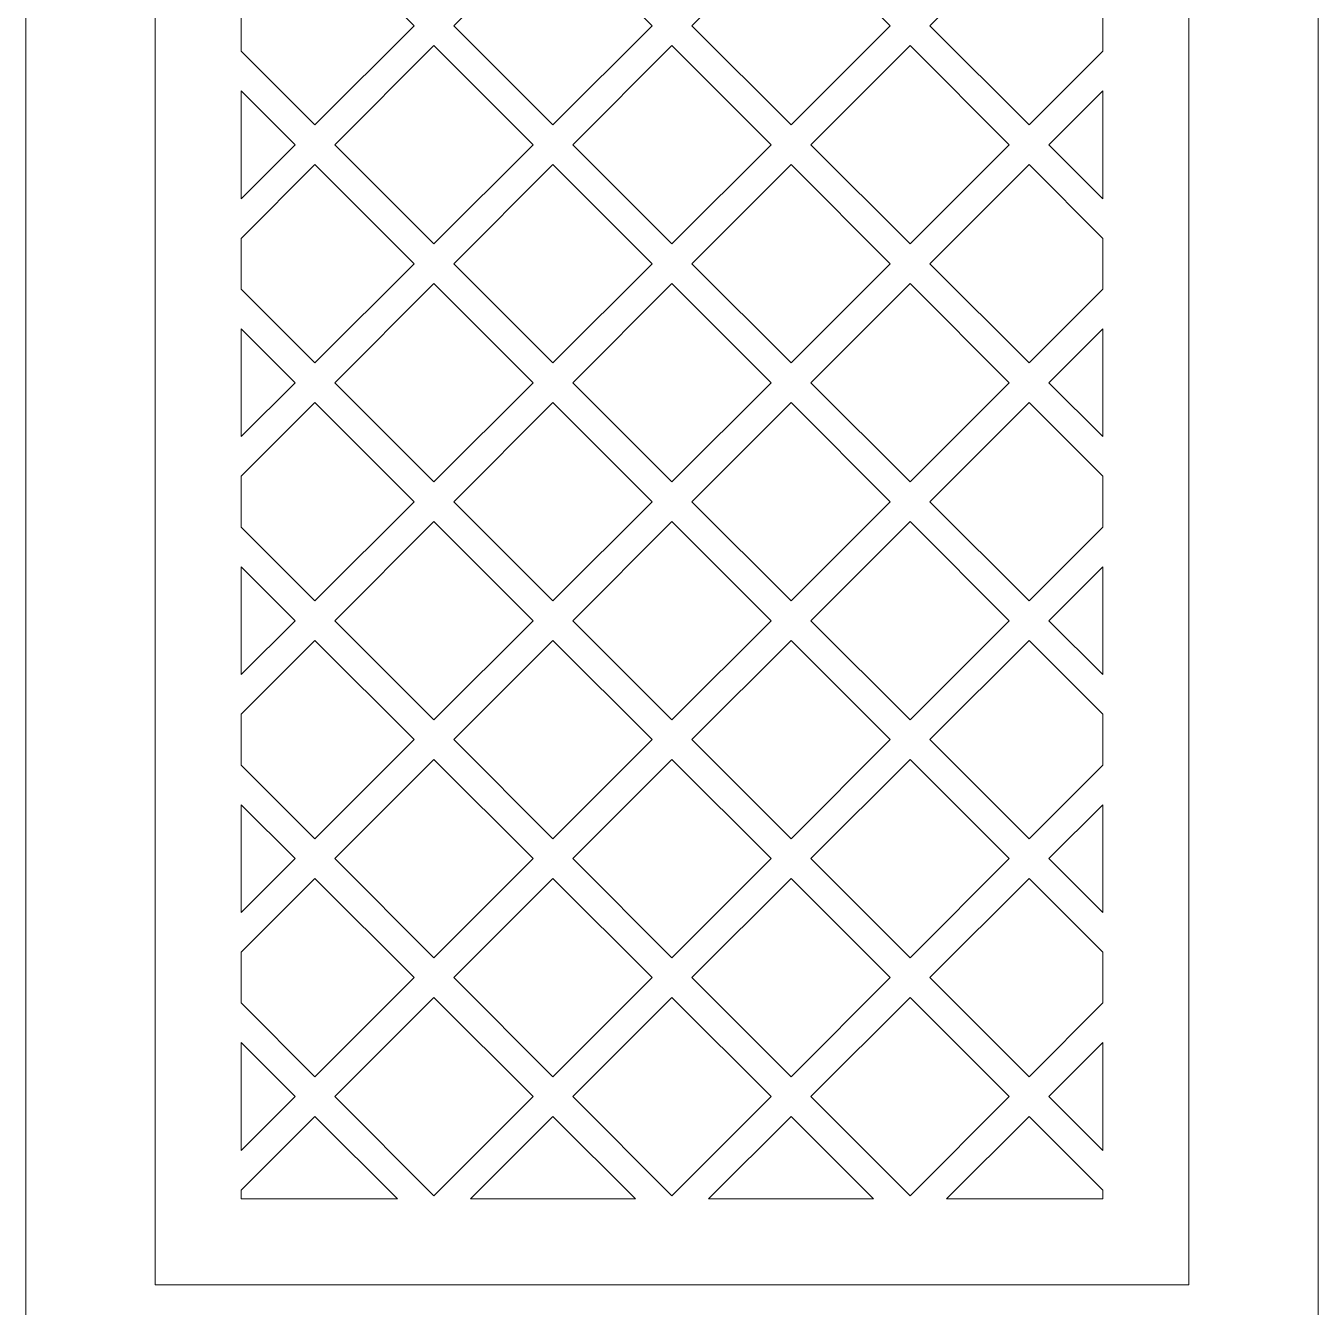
# Model space of a CAD drawing. Header units: centimetres. Extents: x -8.8 to 9.2, y -14.4 to 14.5.
# Drawn here: x 0.92 to 9.19, y -8.35 to -0.15 of the extents above; entities that cross this region are included whole.
import ezdxf

# ---------------------------------------------------------------- set-up
doc = ezdxf.new("R2010")
doc.units = ezdxf.units.CM
doc.header["$MEASUREMENT"] = 0
doc.layers.add('layer 1', color=7, linetype='Continuous')

msp = doc.modelspace()

# ---------------------------------------------------------------- linework, layer by layer
at = {"layer": 'layer 1', "color": 242, "lineweight": 9}
for points, knots in [([(0.92421, 14.52888), (0.92421, 14.52888), (9.1922, 14.52888), (9.1922, 14.52888), (9.1922, 14.52888), (9.1922, 14.52888), (9.1922, -14.40909), (9.1922, -14.40909), (9.1922, -14.40909), (9.1922, -14.40909), (0.92421, -14.40909), (0.92421, -14.40909), (0.92421, -14.40909), (0.92421, -14.40909), (0.92421, 14.52888), (0.92421, 14.52888)], [0, 0, 0, 0, 0.2, 0.2, 0.2, 0.2, 0.4, 0.4, 0.4, 0.4, 0.6, 0.6, 0.6, 0.6, 1, 1, 1, 1]), ([(1.75103, 9.4303), (1.75103, 9.4303), (8.36538, 9.4303), (8.36538, 9.4303), (8.36538, 9.4303), (8.36538, 9.4303), (8.36538, -8.2081), (8.36538, -8.2081), (8.36538, -8.2081), (8.36538, -8.2081), (1.75103, -8.2081), (1.75103, -8.2081), (1.75103, -8.2081), (1.75103, -8.2081), (1.75103, 9.4303), (1.75103, 9.4303)], [0, 0, 0, 0, 0.2, 0.2, 0.2, 0.2, 0.4, 0.4, 0.4, 0.4, 0.6, 0.6, 0.6, 0.6, 1, 1, 1, 1]), ([(1.75103, 9.4303), (1.75103, 9.4303), (8.36538, 9.4303), (8.36538, 9.4303), (8.36538, 9.4303), (8.36538, 9.4303), (8.36538, -8.2081), (8.36538, -8.2081), (8.36538, -8.2081), (8.36538, -8.2081), (1.75103, -8.2081), (1.75103, -8.2081), (1.75103, -8.2081), (1.75103, -8.2081), (1.75103, 9.4303), (1.75103, 9.4303)], [0, 0, 0, 0, 0.2, 0.2, 0.2, 0.2, 0.4, 0.4, 0.4, 0.4, 0.6, 0.6, 0.6, 0.6, 1, 1, 1, 1]), ([(2.3022, -0.31296), (2.3022, -0.31296), (2.3022, 0.01237), (2.3022, 0.01237), (2.3022, 0.01237), (2.3022, 0.01237), (2.77402, 0.48421), (2.77402, 0.48421), (2.77402, 0.48421), (2.77402, 0.48421), (3.40854, -0.15031), (3.40854, -0.15031), (3.40854, -0.15031), (3.40854, -0.15031), (2.77402, -0.78478), (2.77402, -0.78478), (2.77402, -0.78478), (2.77402, -0.78478), (2.3022, -0.31296), (2.3022, -0.31296)], [0, 0, 0, 0, 0.1666667, 0.1666667, 0.1666667, 0.1666667, 0.3333333, 0.3333333, 0.3333333, 0.3333333, 0.5, 0.5, 0.5, 0.5, 0.6666667, 0.6666667, 0.6666667, 0.6666667, 1, 1, 1, 1]), ([(4.29682, 0.48421), (4.29682, 0.48421), (4.93133, -0.15031), (4.93133, -0.15031), (4.93133, -0.15031), (4.93133, -0.15031), (4.29682, -0.78478), (4.29682, -0.78478), (4.29682, -0.78478), (4.29682, -0.78478), (3.6623, -0.15031), (3.6623, -0.15031), (3.6623, -0.15031), (3.6623, -0.15031), (4.29682, 0.48421), (4.29682, 0.48421)], [0, 0, 0, 0, 0.2, 0.2, 0.2, 0.2, 0.4, 0.4, 0.4, 0.4, 0.6, 0.6, 0.6, 0.6, 1, 1, 1, 1]), ([(6.45411, -0.15031), (6.45411, -0.15031), (5.81959, -0.78478), (5.81959, -0.78478), (5.81959, -0.78478), (5.81959, -0.78478), (5.18508, -0.15031), (5.18508, -0.15031), (5.18508, -0.15031), (5.18508, -0.15031), (5.81959, 0.48421), (5.81959, 0.48421), (5.81959, 0.48421), (5.81959, 0.48421), (6.45411, -0.15031), (6.45411, -0.15031)], [0, 0, 0, 0, 0.2, 0.2, 0.2, 0.2, 0.4, 0.4, 0.4, 0.4, 0.6, 0.6, 0.6, 0.6, 1, 1, 1, 1]), ([(7.81421, 0.01237), (7.81421, 0.01237), (7.81421, -0.31296), (7.81421, -0.31296), (7.81421, -0.31296), (7.81421, -0.31296), (7.34239, -0.78478), (7.34239, -0.78478), (7.34239, -0.78478), (7.34239, -0.78478), (6.70787, -0.15031), (6.70787, -0.15031), (6.70787, -0.15031), (6.70787, -0.15031), (7.34239, 0.48421), (7.34239, 0.48421), (7.34239, 0.48421), (7.34239, 0.48421), (7.81421, 0.01237), (7.81421, 0.01237)], [0, 0, 0, 0, 0.1666667, 0.1666667, 0.1666667, 0.1666667, 0.3333333, 0.3333333, 0.3333333, 0.3333333, 0.5, 0.5, 0.5, 0.5, 0.6666667, 0.6666667, 0.6666667, 0.6666667, 1, 1, 1, 1]), ([(3.53543, -0.27719), (3.53543, -0.27719), (4.16992, -0.91167), (4.16992, -0.91167), (4.16992, -0.91167), (4.16992, -0.91167), (3.53543, -1.5462), (3.53543, -1.5462), (3.53543, -1.5462), (3.53543, -1.5462), (2.90093, -0.91167), (2.90093, -0.91167), (2.90093, -0.91167), (2.90093, -0.91167), (3.53543, -0.27719), (3.53543, -0.27719)], [0, 0, 0, 0, 0.2, 0.2, 0.2, 0.2, 0.4, 0.4, 0.4, 0.4, 0.6, 0.6, 0.6, 0.6, 1, 1, 1, 1]), ([(5.0582, -0.27719), (5.0582, -0.27719), (5.69269, -0.91167), (5.69269, -0.91167), (5.69269, -0.91167), (5.69269, -0.91167), (5.0582, -1.5462), (5.0582, -1.5462), (5.0582, -1.5462), (5.0582, -1.5462), (4.42372, -0.91167), (4.42372, -0.91167), (4.42372, -0.91167), (4.42372, -0.91167), (5.0582, -0.27719), (5.0582, -0.27719)], [0, 0, 0, 0, 0.2, 0.2, 0.2, 0.2, 0.4, 0.4, 0.4, 0.4, 0.6, 0.6, 0.6, 0.6, 1, 1, 1, 1]), ([(7.21548, -0.91167), (7.21548, -0.91167), (6.58098, -1.5462), (6.58098, -1.5462), (6.58098, -1.5462), (6.58098, -1.5462), (5.94649, -0.91167), (5.94649, -0.91167), (5.94649, -0.91167), (5.94649, -0.91167), (6.58098, -0.27719), (6.58098, -0.27719), (6.58098, -0.27719), (6.58098, -0.27719), (7.21548, -0.91167), (7.21548, -0.91167)], [0, 0, 0, 0, 0.2, 0.2, 0.2, 0.2, 0.4, 0.4, 0.4, 0.4, 0.6, 0.6, 0.6, 0.6, 1, 1, 1, 1]), ([(2.3022, -1.25663), (2.3022, -1.25663), (2.3022, -0.56677), (2.3022, -0.56677), (2.3022, -0.56677), (2.3022, -0.56677), (2.64714, -0.91167), (2.64714, -0.91167), (2.64714, -0.91167), (2.64714, -0.91167), (2.3022, -1.25663), (2.3022, -1.25663)], [0, 0, 0, 0, 0.25, 0.25, 0.25, 0.25, 0.5, 0.5, 0.5, 0.5, 1, 1, 1, 1]), ([(7.81421, -0.56677), (7.81421, -0.56677), (7.81421, -1.25663), (7.81421, -1.25663), (7.81421, -1.25663), (7.81421, -1.25663), (7.46927, -0.91167), (7.46927, -0.91167), (7.46927, -0.91167), (7.46927, -0.91167), (7.81421, -0.56677), (7.81421, -0.56677)], [0, 0, 0, 0, 0.25, 0.25, 0.25, 0.25, 0.5, 0.5, 0.5, 0.5, 1, 1, 1, 1]), ([(2.3022, -1.83575), (2.3022, -1.83575), (2.3022, -1.51036), (2.3022, -1.51036), (2.3022, -1.51036), (2.3022, -1.51036), (2.77402, -1.03857), (2.77402, -1.03857), (2.77402, -1.03857), (2.77402, -1.03857), (3.40854, -1.6731), (3.40854, -1.6731), (3.40854, -1.6731), (3.40854, -1.6731), (2.77402, -2.30761), (2.77402, -2.30761), (2.77402, -2.30761), (2.77402, -2.30761), (2.3022, -1.83575), (2.3022, -1.83575)], [0, 0, 0, 0, 0.1666667, 0.1666667, 0.1666667, 0.1666667, 0.3333333, 0.3333333, 0.3333333, 0.3333333, 0.5, 0.5, 0.5, 0.5, 0.6666667, 0.6666667, 0.6666667, 0.6666667, 1, 1, 1, 1]), ([(4.29682, -1.03857), (4.29682, -1.03857), (4.93133, -1.6731), (4.93133, -1.6731), (4.93133, -1.6731), (4.93133, -1.6731), (4.29682, -2.30761), (4.29682, -2.30761), (4.29682, -2.30761), (4.29682, -2.30761), (3.6623, -1.6731), (3.6623, -1.6731), (3.6623, -1.6731), (3.6623, -1.6731), (4.29682, -1.03857), (4.29682, -1.03857)], [0, 0, 0, 0, 0.2, 0.2, 0.2, 0.2, 0.4, 0.4, 0.4, 0.4, 0.6, 0.6, 0.6, 0.6, 1, 1, 1, 1]), ([(6.45411, -1.6731), (6.45411, -1.6731), (5.81959, -2.30761), (5.81959, -2.30761), (5.81959, -2.30761), (5.81959, -2.30761), (5.18508, -1.6731), (5.18508, -1.6731), (5.18508, -1.6731), (5.18508, -1.6731), (5.81959, -1.03857), (5.81959, -1.03857), (5.81959, -1.03857), (5.81959, -1.03857), (6.45411, -1.6731), (6.45411, -1.6731)], [0, 0, 0, 0, 0.2, 0.2, 0.2, 0.2, 0.4, 0.4, 0.4, 0.4, 0.6, 0.6, 0.6, 0.6, 1, 1, 1, 1]), ([(7.81421, -1.51036), (7.81421, -1.51036), (7.81421, -1.83575), (7.81421, -1.83575), (7.81421, -1.83575), (7.81421, -1.83575), (7.34239, -2.30761), (7.34239, -2.30761), (7.34239, -2.30761), (7.34239, -2.30761), (6.70787, -1.6731), (6.70787, -1.6731), (6.70787, -1.6731), (6.70787, -1.6731), (7.34239, -1.03857), (7.34239, -1.03857), (7.34239, -1.03857), (7.34239, -1.03857), (7.81421, -1.51036), (7.81421, -1.51036)], [0, 0, 0, 0, 0.1666667, 0.1666667, 0.1666667, 0.1666667, 0.3333333, 0.3333333, 0.3333333, 0.3333333, 0.5, 0.5, 0.5, 0.5, 0.6666667, 0.6666667, 0.6666667, 0.6666667, 1, 1, 1, 1]), ([(3.53543, -1.80001), (3.53543, -1.80001), (4.16992, -2.43444), (4.16992, -2.43444), (4.16992, -2.43444), (4.16992, -2.43444), (3.53543, -3.06895), (3.53543, -3.06895), (3.53543, -3.06895), (3.53543, -3.06895), (2.90093, -2.43444), (2.90093, -2.43444), (2.90093, -2.43444), (2.90093, -2.43444), (3.53543, -1.80001), (3.53543, -1.80001)], [0, 0, 0, 0, 0.2, 0.2, 0.2, 0.2, 0.4, 0.4, 0.4, 0.4, 0.6, 0.6, 0.6, 0.6, 1, 1, 1, 1]), ([(5.0582, -1.80001), (5.0582, -1.80001), (5.69269, -2.43444), (5.69269, -2.43444), (5.69269, -2.43444), (5.69269, -2.43444), (5.0582, -3.06895), (5.0582, -3.06895), (5.0582, -3.06895), (5.0582, -3.06895), (4.42372, -2.43444), (4.42372, -2.43444), (4.42372, -2.43444), (4.42372, -2.43444), (5.0582, -1.80001), (5.0582, -1.80001)], [0, 0, 0, 0, 0.2, 0.2, 0.2, 0.2, 0.4, 0.4, 0.4, 0.4, 0.6, 0.6, 0.6, 0.6, 1, 1, 1, 1]), ([(7.21548, -2.43444), (7.21548, -2.43444), (6.58098, -3.06895), (6.58098, -3.06895), (6.58098, -3.06895), (6.58098, -3.06895), (5.94649, -2.43444), (5.94649, -2.43444), (5.94649, -2.43444), (5.94649, -2.43444), (6.58098, -1.80001), (6.58098, -1.80001), (6.58098, -1.80001), (6.58098, -1.80001), (7.21548, -2.43444), (7.21548, -2.43444)], [0, 0, 0, 0, 0.2, 0.2, 0.2, 0.2, 0.4, 0.4, 0.4, 0.4, 0.6, 0.6, 0.6, 0.6, 1, 1, 1, 1]), ([(2.3022, -2.77938), (2.3022, -2.77938), (2.3022, -2.08956), (2.3022, -2.08956), (2.3022, -2.08956), (2.3022, -2.08956), (2.64714, -2.43444), (2.64714, -2.43444), (2.64714, -2.43444), (2.64714, -2.43444), (2.3022, -2.77938), (2.3022, -2.77938)], [0, 0, 0, 0, 0.25, 0.25, 0.25, 0.25, 0.5, 0.5, 0.5, 0.5, 1, 1, 1, 1]), ([(7.81421, -2.08956), (7.81421, -2.08956), (7.81421, -2.77938), (7.81421, -2.77938), (7.81421, -2.77938), (7.81421, -2.77938), (7.46927, -2.43444), (7.46927, -2.43444), (7.46927, -2.43444), (7.46927, -2.43444), (7.81421, -2.08956), (7.81421, -2.08956)], [0, 0, 0, 0, 0.25, 0.25, 0.25, 0.25, 0.5, 0.5, 0.5, 0.5, 1, 1, 1, 1]), ([(2.3022, -3.3585), (2.3022, -3.3585), (2.3022, -3.03319), (2.3022, -3.03319), (2.3022, -3.03319), (2.3022, -3.03319), (2.77402, -2.56134), (2.77402, -2.56134), (2.77402, -2.56134), (2.77402, -2.56134), (3.40854, -3.19586), (3.40854, -3.19586), (3.40854, -3.19586), (3.40854, -3.19586), (2.77402, -3.83036), (2.77402, -3.83036), (2.77402, -3.83036), (2.77402, -3.83036), (2.3022, -3.3585), (2.3022, -3.3585)], [0, 0, 0, 0, 0.1666667, 0.1666667, 0.1666667, 0.1666667, 0.3333333, 0.3333333, 0.3333333, 0.3333333, 0.5, 0.5, 0.5, 0.5, 0.6666667, 0.6666667, 0.6666667, 0.6666667, 1, 1, 1, 1]), ([(4.29682, -2.56134), (4.29682, -2.56134), (4.93133, -3.19586), (4.93133, -3.19586), (4.93133, -3.19586), (4.93133, -3.19586), (4.29682, -3.83036), (4.29682, -3.83036), (4.29682, -3.83036), (4.29682, -3.83036), (3.6623, -3.19586), (3.6623, -3.19586), (3.6623, -3.19586), (3.6623, -3.19586), (4.29682, -2.56134), (4.29682, -2.56134)], [0, 0, 0, 0, 0.2, 0.2, 0.2, 0.2, 0.4, 0.4, 0.4, 0.4, 0.6, 0.6, 0.6, 0.6, 1, 1, 1, 1]), ([(6.45411, -3.19586), (6.45411, -3.19586), (5.81959, -3.83036), (5.81959, -3.83036), (5.81959, -3.83036), (5.81959, -3.83036), (5.18508, -3.19586), (5.18508, -3.19586), (5.18508, -3.19586), (5.18508, -3.19586), (5.81959, -2.56134), (5.81959, -2.56134), (5.81959, -2.56134), (5.81959, -2.56134), (6.45411, -3.19586), (6.45411, -3.19586)], [0, 0, 0, 0, 0.2, 0.2, 0.2, 0.2, 0.4, 0.4, 0.4, 0.4, 0.6, 0.6, 0.6, 0.6, 1, 1, 1, 1]), ([(7.81421, -3.03319), (7.81421, -3.03319), (7.81421, -3.3585), (7.81421, -3.3585), (7.81421, -3.3585), (7.81421, -3.3585), (7.34239, -3.83036), (7.34239, -3.83036), (7.34239, -3.83036), (7.34239, -3.83036), (6.70787, -3.19586), (6.70787, -3.19586), (6.70787, -3.19586), (6.70787, -3.19586), (7.34239, -2.56134), (7.34239, -2.56134), (7.34239, -2.56134), (7.34239, -2.56134), (7.81421, -3.03319), (7.81421, -3.03319)], [0, 0, 0, 0, 0.1666667, 0.1666667, 0.1666667, 0.1666667, 0.3333333, 0.3333333, 0.3333333, 0.3333333, 0.5, 0.5, 0.5, 0.5, 0.6666667, 0.6666667, 0.6666667, 0.6666667, 1, 1, 1, 1]), ([(3.53543, -3.32273), (3.53543, -3.32273), (4.16992, -3.95724), (4.16992, -3.95724), (4.16992, -3.95724), (4.16992, -3.95724), (3.53543, -4.59174), (3.53543, -4.59174), (3.53543, -4.59174), (3.53543, -4.59174), (2.90093, -3.95724), (2.90093, -3.95724), (2.90093, -3.95724), (2.90093, -3.95724), (3.53543, -3.32273), (3.53543, -3.32273)], [0, 0, 0, 0, 0.2, 0.2, 0.2, 0.2, 0.4, 0.4, 0.4, 0.4, 0.6, 0.6, 0.6, 0.6, 1, 1, 1, 1]), ([(5.0582, -3.32273), (5.0582, -3.32273), (5.69269, -3.95724), (5.69269, -3.95724), (5.69269, -3.95724), (5.69269, -3.95724), (5.0582, -4.59174), (5.0582, -4.59174), (5.0582, -4.59174), (5.0582, -4.59174), (4.42372, -3.95724), (4.42372, -3.95724), (4.42372, -3.95724), (4.42372, -3.95724), (5.0582, -3.32273), (5.0582, -3.32273)], [0, 0, 0, 0, 0.2, 0.2, 0.2, 0.2, 0.4, 0.4, 0.4, 0.4, 0.6, 0.6, 0.6, 0.6, 1, 1, 1, 1]), ([(7.21548, -3.95724), (7.21548, -3.95724), (6.58098, -4.59174), (6.58098, -4.59174), (6.58098, -4.59174), (6.58098, -4.59174), (5.94649, -3.95724), (5.94649, -3.95724), (5.94649, -3.95724), (5.94649, -3.95724), (6.58098, -3.32273), (6.58098, -3.32273), (6.58098, -3.32273), (6.58098, -3.32273), (7.21548, -3.95724), (7.21548, -3.95724)], [0, 0, 0, 0, 0.2, 0.2, 0.2, 0.2, 0.4, 0.4, 0.4, 0.4, 0.6, 0.6, 0.6, 0.6, 1, 1, 1, 1]), ([(2.3022, -4.30218), (2.3022, -4.30218), (2.3022, -3.61231), (2.3022, -3.61231), (2.3022, -3.61231), (2.3022, -3.61231), (2.64714, -3.95724), (2.64714, -3.95724), (2.64714, -3.95724), (2.64714, -3.95724), (2.3022, -4.30218), (2.3022, -4.30218)], [0, 0, 0, 0, 0.25, 0.25, 0.25, 0.25, 0.5, 0.5, 0.5, 0.5, 1, 1, 1, 1]), ([(7.81421, -3.61231), (7.81421, -3.61231), (7.81421, -4.30218), (7.81421, -4.30218), (7.81421, -4.30218), (7.81421, -4.30218), (7.46927, -3.95724), (7.46927, -3.95724), (7.46927, -3.95724), (7.46927, -3.95724), (7.81421, -3.61231), (7.81421, -3.61231)], [0, 0, 0, 0, 0.25, 0.25, 0.25, 0.25, 0.5, 0.5, 0.5, 0.5, 1, 1, 1, 1]), ([(2.3022, -4.88128), (2.3022, -4.88128), (2.3022, -4.55599), (2.3022, -4.55599), (2.3022, -4.55599), (2.3022, -4.55599), (2.77402, -4.08413), (2.77402, -4.08413), (2.77402, -4.08413), (2.77402, -4.08413), (3.40854, -4.71863), (3.40854, -4.71863), (3.40854, -4.71863), (3.40854, -4.71863), (2.77402, -5.35316), (2.77402, -5.35316), (2.77402, -5.35316), (2.77402, -5.35316), (2.3022, -4.88128), (2.3022, -4.88128)], [0, 0, 0, 0, 0.1666667, 0.1666667, 0.1666667, 0.1666667, 0.3333333, 0.3333333, 0.3333333, 0.3333333, 0.5, 0.5, 0.5, 0.5, 0.6666667, 0.6666667, 0.6666667, 0.6666667, 1, 1, 1, 1]), ([(4.29682, -4.08413), (4.29682, -4.08413), (4.93133, -4.71863), (4.93133, -4.71863), (4.93133, -4.71863), (4.93133, -4.71863), (4.29682, -5.35316), (4.29682, -5.35316), (4.29682, -5.35316), (4.29682, -5.35316), (3.6623, -4.71863), (3.6623, -4.71863), (3.6623, -4.71863), (3.6623, -4.71863), (4.29682, -4.08413), (4.29682, -4.08413)], [0, 0, 0, 0, 0.2, 0.2, 0.2, 0.2, 0.4, 0.4, 0.4, 0.4, 0.6, 0.6, 0.6, 0.6, 1, 1, 1, 1]), ([(6.45411, -4.71863), (6.45411, -4.71863), (5.81959, -5.35316), (5.81959, -5.35316), (5.81959, -5.35316), (5.81959, -5.35316), (5.18508, -4.71863), (5.18508, -4.71863), (5.18508, -4.71863), (5.18508, -4.71863), (5.81959, -4.08413), (5.81959, -4.08413), (5.81959, -4.08413), (5.81959, -4.08413), (6.45411, -4.71863), (6.45411, -4.71863)], [0, 0, 0, 0, 0.2, 0.2, 0.2, 0.2, 0.4, 0.4, 0.4, 0.4, 0.6, 0.6, 0.6, 0.6, 1, 1, 1, 1]), ([(7.81421, -4.55599), (7.81421, -4.55599), (7.81421, -4.88128), (7.81421, -4.88128), (7.81421, -4.88128), (7.81421, -4.88128), (7.34239, -5.35316), (7.34239, -5.35316), (7.34239, -5.35316), (7.34239, -5.35316), (6.70787, -4.71863), (6.70787, -4.71863), (6.70787, -4.71863), (6.70787, -4.71863), (7.34239, -4.08413), (7.34239, -4.08413), (7.34239, -4.08413), (7.34239, -4.08413), (7.81421, -4.55599), (7.81421, -4.55599)], [0, 0, 0, 0, 0.1666667, 0.1666667, 0.1666667, 0.1666667, 0.3333333, 0.3333333, 0.3333333, 0.3333333, 0.5, 0.5, 0.5, 0.5, 0.6666667, 0.6666667, 0.6666667, 0.6666667, 1, 1, 1, 1]), ([(3.53543, -4.84558), (3.53543, -4.84558), (4.16992, -5.48003), (4.16992, -5.48003), (4.16992, -5.48003), (4.16992, -5.48003), (3.53543, -6.1145), (3.53543, -6.1145), (3.53543, -6.1145), (3.53543, -6.1145), (2.90093, -5.48003), (2.90093, -5.48003), (2.90093, -5.48003), (2.90093, -5.48003), (3.53543, -4.84558), (3.53543, -4.84558)], [0, 0, 0, 0, 0.2, 0.2, 0.2, 0.2, 0.4, 0.4, 0.4, 0.4, 0.6, 0.6, 0.6, 0.6, 1, 1, 1, 1]), ([(5.0582, -4.84558), (5.0582, -4.84558), (5.69269, -5.48003), (5.69269, -5.48003), (5.69269, -5.48003), (5.69269, -5.48003), (5.0582, -6.1145), (5.0582, -6.1145), (5.0582, -6.1145), (5.0582, -6.1145), (4.42372, -5.48003), (4.42372, -5.48003), (4.42372, -5.48003), (4.42372, -5.48003), (5.0582, -4.84558), (5.0582, -4.84558)], [0, 0, 0, 0, 0.2, 0.2, 0.2, 0.2, 0.4, 0.4, 0.4, 0.4, 0.6, 0.6, 0.6, 0.6, 1, 1, 1, 1]), ([(7.21548, -5.48003), (7.21548, -5.48003), (6.58098, -6.1145), (6.58098, -6.1145), (6.58098, -6.1145), (6.58098, -6.1145), (5.94649, -5.48003), (5.94649, -5.48003), (5.94649, -5.48003), (5.94649, -5.48003), (6.58098, -4.84558), (6.58098, -4.84558), (6.58098, -4.84558), (6.58098, -4.84558), (7.21548, -5.48003), (7.21548, -5.48003)], [0, 0, 0, 0, 0.2, 0.2, 0.2, 0.2, 0.4, 0.4, 0.4, 0.4, 0.6, 0.6, 0.6, 0.6, 1, 1, 1, 1]), ([(2.3022, -5.82494), (2.3022, -5.82494), (2.3022, -5.1351), (2.3022, -5.1351), (2.3022, -5.1351), (2.3022, -5.1351), (2.64714, -5.48003), (2.64714, -5.48003), (2.64714, -5.48003), (2.64714, -5.48003), (2.3022, -5.82494), (2.3022, -5.82494)], [0, 0, 0, 0, 0.25, 0.25, 0.25, 0.25, 0.5, 0.5, 0.5, 0.5, 1, 1, 1, 1]), ([(7.81421, -5.1351), (7.81421, -5.1351), (7.81421, -5.82494), (7.81421, -5.82494), (7.81421, -5.82494), (7.81421, -5.82494), (7.46927, -5.48003), (7.46927, -5.48003), (7.46927, -5.48003), (7.46927, -5.48003), (7.81421, -5.1351), (7.81421, -5.1351)], [0, 0, 0, 0, 0.25, 0.25, 0.25, 0.25, 0.5, 0.5, 0.5, 0.5, 1, 1, 1, 1]), ([(2.3022, -6.40406), (2.3022, -6.40406), (2.3022, -6.07873), (2.3022, -6.07873), (2.3022, -6.07873), (2.3022, -6.07873), (2.77402, -5.6069), (2.77402, -5.6069), (2.77402, -5.6069), (2.77402, -5.6069), (3.40854, -6.24143), (3.40854, -6.24143), (3.40854, -6.24143), (3.40854, -6.24143), (2.77402, -6.8759), (2.77402, -6.8759), (2.77402, -6.8759), (2.77402, -6.8759), (2.3022, -6.40406), (2.3022, -6.40406)], [0, 0, 0, 0, 0.1666667, 0.1666667, 0.1666667, 0.1666667, 0.3333333, 0.3333333, 0.3333333, 0.3333333, 0.5, 0.5, 0.5, 0.5, 0.6666667, 0.6666667, 0.6666667, 0.6666667, 1, 1, 1, 1]), ([(4.29682, -5.6069), (4.29682, -5.6069), (4.93133, -6.24143), (4.93133, -6.24143), (4.93133, -6.24143), (4.93133, -6.24143), (4.29682, -6.8759), (4.29682, -6.8759), (4.29682, -6.8759), (4.29682, -6.8759), (3.6623, -6.24143), (3.6623, -6.24143), (3.6623, -6.24143), (3.6623, -6.24143), (4.29682, -5.6069), (4.29682, -5.6069)], [0, 0, 0, 0, 0.2, 0.2, 0.2, 0.2, 0.4, 0.4, 0.4, 0.4, 0.6, 0.6, 0.6, 0.6, 1, 1, 1, 1]), ([(6.45411, -6.24143), (6.45411, -6.24143), (5.81959, -6.8759), (5.81959, -6.8759), (5.81959, -6.8759), (5.81959, -6.8759), (5.18508, -6.24143), (5.18508, -6.24143), (5.18508, -6.24143), (5.18508, -6.24143), (5.81959, -5.6069), (5.81959, -5.6069), (5.81959, -5.6069), (5.81959, -5.6069), (6.45411, -6.24143), (6.45411, -6.24143)], [0, 0, 0, 0, 0.2, 0.2, 0.2, 0.2, 0.4, 0.4, 0.4, 0.4, 0.6, 0.6, 0.6, 0.6, 1, 1, 1, 1]), ([(7.81421, -6.07873), (7.81421, -6.07873), (7.81421, -6.40406), (7.81421, -6.40406), (7.81421, -6.40406), (7.81421, -6.40406), (7.34239, -6.8759), (7.34239, -6.8759), (7.34239, -6.8759), (7.34239, -6.8759), (6.70787, -6.24143), (6.70787, -6.24143), (6.70787, -6.24143), (6.70787, -6.24143), (7.34239, -5.6069), (7.34239, -5.6069), (7.34239, -5.6069), (7.34239, -5.6069), (7.81421, -6.07873), (7.81421, -6.07873)], [0, 0, 0, 0, 0.1666667, 0.1666667, 0.1666667, 0.1666667, 0.3333333, 0.3333333, 0.3333333, 0.3333333, 0.5, 0.5, 0.5, 0.5, 0.6666667, 0.6666667, 0.6666667, 0.6666667, 1, 1, 1, 1]), ([(3.53543, -6.36833), (3.53543, -6.36833), (4.16992, -7.00281), (4.16992, -7.00281), (4.16992, -7.00281), (4.16992, -7.00281), (3.53543, -7.63728), (3.53543, -7.63728), (3.53543, -7.63728), (3.53543, -7.63728), (2.90093, -7.00281), (2.90093, -7.00281), (2.90093, -7.00281), (2.90093, -7.00281), (3.53543, -6.36833), (3.53543, -6.36833)], [0, 0, 0, 0, 0.2, 0.2, 0.2, 0.2, 0.4, 0.4, 0.4, 0.4, 0.6, 0.6, 0.6, 0.6, 1, 1, 1, 1]), ([(5.0582, -6.36833), (5.0582, -6.36833), (5.69269, -7.00281), (5.69269, -7.00281), (5.69269, -7.00281), (5.69269, -7.00281), (5.0582, -7.63728), (5.0582, -7.63728), (5.0582, -7.63728), (5.0582, -7.63728), (4.42372, -7.00281), (4.42372, -7.00281), (4.42372, -7.00281), (4.42372, -7.00281), (5.0582, -6.36833), (5.0582, -6.36833)], [0, 0, 0, 0, 0.2, 0.2, 0.2, 0.2, 0.4, 0.4, 0.4, 0.4, 0.6, 0.6, 0.6, 0.6, 1, 1, 1, 1]), ([(7.21548, -7.00281), (7.21548, -7.00281), (6.58098, -7.63728), (6.58098, -7.63728), (6.58098, -7.63728), (6.58098, -7.63728), (5.94649, -7.00281), (5.94649, -7.00281), (5.94649, -7.00281), (5.94649, -7.00281), (6.58098, -6.36833), (6.58098, -6.36833), (6.58098, -6.36833), (6.58098, -6.36833), (7.21548, -7.00281), (7.21548, -7.00281)], [0, 0, 0, 0, 0.2, 0.2, 0.2, 0.2, 0.4, 0.4, 0.4, 0.4, 0.6, 0.6, 0.6, 0.6, 1, 1, 1, 1]), ([(2.3022, -7.34772), (2.3022, -7.34772), (2.3022, -6.65787), (2.3022, -6.65787), (2.3022, -6.65787), (2.3022, -6.65787), (2.64714, -7.00281), (2.64714, -7.00281), (2.64714, -7.00281), (2.64714, -7.00281), (2.3022, -7.34772), (2.3022, -7.34772)], [0, 0, 0, 0, 0.25, 0.25, 0.25, 0.25, 0.5, 0.5, 0.5, 0.5, 1, 1, 1, 1]), ([(7.81421, -6.65787), (7.81421, -6.65787), (7.81421, -7.34772), (7.81421, -7.34772), (7.81421, -7.34772), (7.81421, -7.34772), (7.46927, -7.00281), (7.46927, -7.00281), (7.46927, -7.00281), (7.46927, -7.00281), (7.81421, -6.65787), (7.81421, -6.65787)], [0, 0, 0, 0, 0.25, 0.25, 0.25, 0.25, 0.5, 0.5, 0.5, 0.5, 1, 1, 1, 1]), ([(3.30124, -7.65686), (3.30124, -7.65686), (2.3022, -7.65686), (2.3022, -7.65686), (2.3022, -7.65686), (2.3022, -7.65686), (2.3022, -7.60153), (2.3022, -7.60153), (2.3022, -7.60153), (2.3022, -7.60153), (2.77402, -7.1297), (2.77402, -7.1297), (2.77402, -7.1297), (2.77402, -7.1297), (3.30124, -7.65686), (3.30124, -7.65686)], [0, 0, 0, 0, 0.2, 0.2, 0.2, 0.2, 0.4, 0.4, 0.4, 0.4, 0.6, 0.6, 0.6, 0.6, 1, 1, 1, 1]), ([(4.82401, -7.65686), (4.82401, -7.65686), (3.76963, -7.65686), (3.76963, -7.65686), (3.76963, -7.65686), (3.76963, -7.65686), (4.29682, -7.1297), (4.29682, -7.1297), (4.29682, -7.1297), (4.29682, -7.1297), (4.82401, -7.65686), (4.82401, -7.65686)], [0, 0, 0, 0, 0.25, 0.25, 0.25, 0.25, 0.5, 0.5, 0.5, 0.5, 1, 1, 1, 1]), ([(6.34678, -7.65686), (6.34678, -7.65686), (5.2924, -7.65686), (5.2924, -7.65686), (5.2924, -7.65686), (5.2924, -7.65686), (5.81959, -7.1297), (5.81959, -7.1297), (5.81959, -7.1297), (5.81959, -7.1297), (6.34678, -7.65686), (6.34678, -7.65686)], [0, 0, 0, 0, 0.25, 0.25, 0.25, 0.25, 0.5, 0.5, 0.5, 0.5, 1, 1, 1, 1]), ([(7.81421, -7.60153), (7.81421, -7.60153), (7.81421, -7.65686), (7.81421, -7.65686), (7.81421, -7.65686), (7.81421, -7.65686), (6.81517, -7.65686), (6.81517, -7.65686), (6.81517, -7.65686), (6.81517, -7.65686), (7.34239, -7.1297), (7.34239, -7.1297), (7.34239, -7.1297), (7.34239, -7.1297), (7.81421, -7.60153), (7.81421, -7.60153)], [0, 0, 0, 0, 0.2, 0.2, 0.2, 0.2, 0.4, 0.4, 0.4, 0.4, 0.6, 0.6, 0.6, 0.6, 1, 1, 1, 1])]:
    msp.add_open_spline(points, degree=3, knots=knots, dxfattribs=at)

doc.saveas('drawing.dxf')
